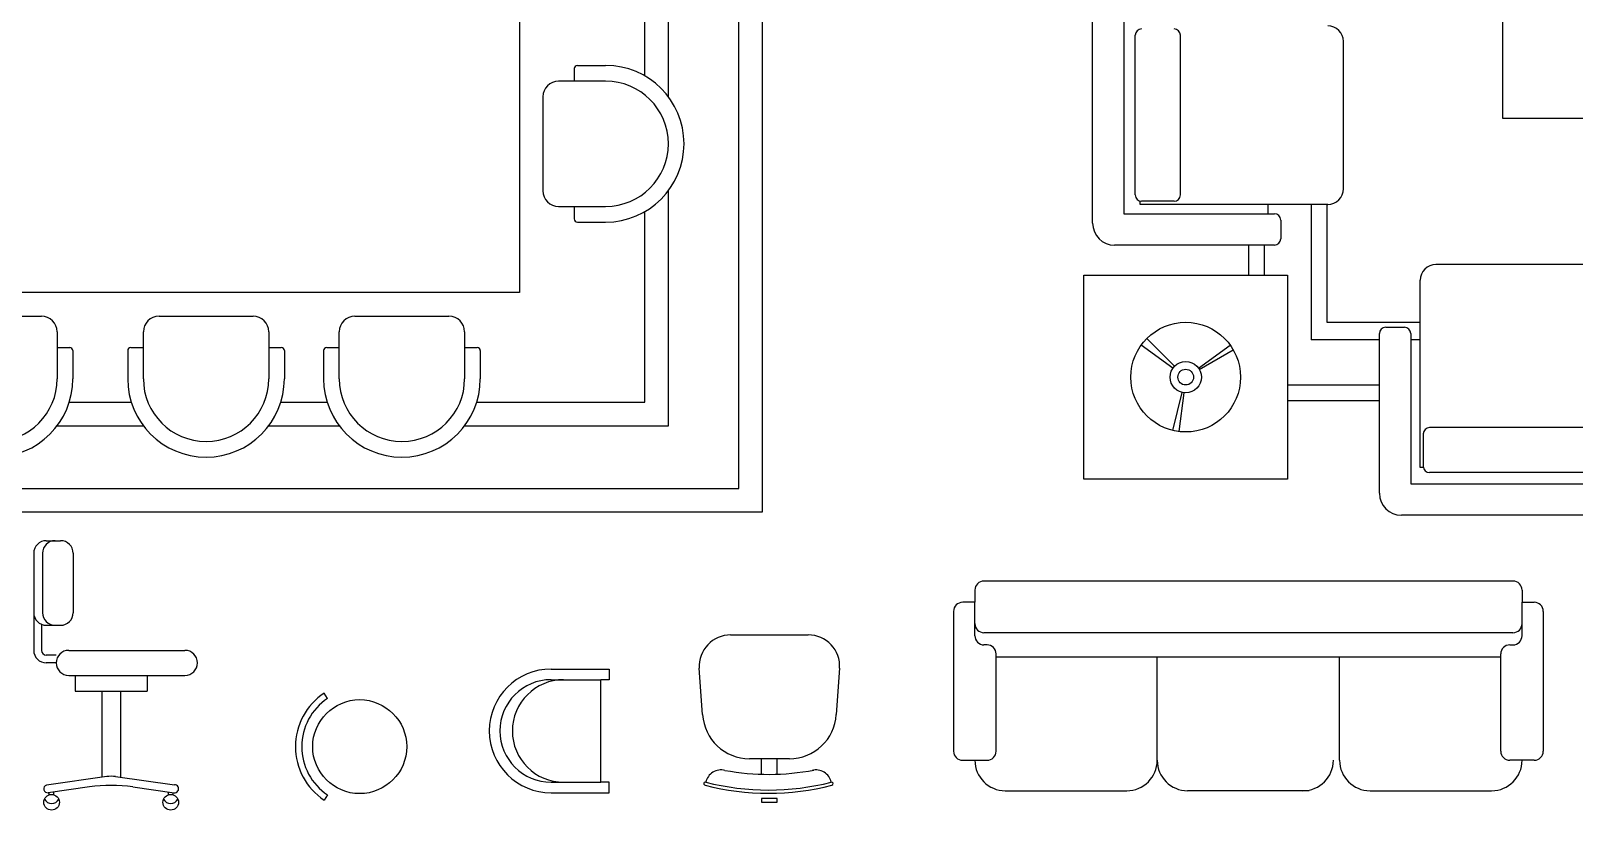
# Model space of a CAD drawing. Header units: millimetres. Extents: x 203.7 to 271.7, y 165.9 to 194.2.
# Drawn here: x 238.611 to 243.535, y 188.925 to 191.411 of the extents above; entities that cross this region are included whole.
import ezdxf

# ---------------------------------------------------------------- set-up
doc = ezdxf.new("R2010")
doc.units = ezdxf.units.MM
doc.layers.add('MUEBLE', color=8, linetype='Continuous')
doc.layers.add('MURO-ACTUALES', color=1, linetype='Continuous')

# ---------------------------------------------------------------- blocks, each defined once
blk = doc.blocks.new('SALA-11')
at = {"layer": 'MUEBLE'}
for p, q in [((-0.8787, 0.95), (-1.4787, 0.95)), ((-1.4787, 0.95), (-1.4787, 0.15)), ((-0.2037, 0.95), (-0.4787, 0.95)), ((0.4213, 0.95), (0.1963, 0.95)), ((1.4713, 0.95), (0.8213, 0.95)), ((1.4713, 0.15), (1.4713, 0.95)), ((-1.4037, 0.875), (-1.4037, 0.2165)), ((-0.9172, 0.875), (-1.4037, 0.875)), ((-0.2422, 0.875), (-0.4402, 0.875)), ((0.3828, 0.875), (0.2348, 0.875)), ((1.3963, 0.875), (0.8598, 0.875)), ((1.3963, 0.2165), (1.3963, 0.875)), ((-0.9287, 0.71), (-0.9287, 0.8)), ((-0.8787, 0.8), (-0.8787, 0.65)), ((-0.4787, 0.65), (-0.4787, 0.8)), ((-0.4287, 0.71), (-0.4287, 0.8)), ((-0.2537, 0.71), (-0.2537, 0.8)), ((-0.2037, 0.8), (-0.2037, 0.65)), ((0.1963, 0.65), (0.1963, 0.8)), ((0.2463, 0.71), (0.2463, 0.8)), ((0.3713, 0.71), (0.3713, 0.8)), ((0.4213, 0.8), (0.4213, 0.65)), ((0.8213, 0.65), (0.8213, 0.8)), ((0.8713, 0.71), (0.8713, 0.8)), ((-0.9187, 0.7), (-0.8787, 0.7)), ((-0.4787, 0.7), (-0.4387, 0.7)), ((-0.2437, 0.7), (-0.2037, 0.7)), ((0.1963, 0.7), (0.2363, 0.7)), ((0.3813, 0.7), (0.4213, 0.7)), ((0.8213, 0.7), (0.8613, 0.7)), ((-0.8287, 0.6), (-0.5287, 0.6)), ((-0.1537, 0.6), (0.1463, 0.6)), ((0.4713, 0.6), (0.7713, 0.6)), ((-1.0037, -0.475), (-1.0037, 0.525)), ((-1.0037, 0.525), (0.9963, 0.525)), ((0.9963, 0.525), (0.9963, -0.475)), ((-1.1887, 0.25), (-1.2787, 0.25)), ((1.1813, 0.25), (1.2713, 0.25)), ((-1.1287, 0.2), (-1.2787, 0.2)), ((-1.1787, 0.2), (-1.1787, 0.24)), ((1.2713, 0.2), (1.1213, 0.2)), ((1.1713, 0.24), (1.1713, 0.2)), ((-1.0787, -0.15), (-1.0787, 0.15)), ((1.0713, 0.15), (1.0713, -0.15)), ((-1.4787, -0.15), (-1.4787, -0.9)), ((1.4713, -0.9), (1.4713, -0.15)), ((-1.4037, -0.2165), (-1.4037, -0.825)), ((-1.2787, -0.2), (-1.1287, -0.2)), ((-1.1787, -0.24), (-1.1787, -0.2)), ((1.1213, -0.2), (1.2713, -0.2)), ((1.1713, -0.2), (1.1713, -0.24)), ((1.3963, -0.825), (1.3963, -0.2165)), ((-1.1887, -0.25), (-1.2787, -0.25)), ((1.1813, -0.25), (1.2713, -0.25)), ((0.9963, -0.475), (-1.0037, -0.475)), ((-0.8287, -0.55), (-0.5287, -0.55)), ((-0.1537, -0.55), (0.1463, -0.55)), ((0.4713, -0.55), (0.7713, -0.55)), ((-0.8787, -0.75), (-0.8787, -0.6)), ((-0.4787, -0.6), (-0.4787, -0.75)), ((-0.2037, -0.75), (-0.2037, -0.6)), ((0.1963, -0.6), (0.1963, -0.75)), ((0.4213, -0.75), (0.4213, -0.6)), ((0.8213, -0.6), (0.8213, -0.75)), ((-0.9287, -0.66), (-0.9287, -0.75)), ((-0.9187, -0.65), (-0.8787, -0.65)), ((-0.4787, -0.65), (-0.4387, -0.65)), ((-0.4287, -0.66), (-0.4287, -0.75)), ((-0.2537, -0.66), (-0.2537, -0.75)), ((-0.2437, -0.65), (-0.2037, -0.65)), ((0.1963, -0.65), (0.2363, -0.65)), ((0.2463, -0.66), (0.2463, -0.75)), ((0.3713, -0.66), (0.3713, -0.75)), ((0.3813, -0.65), (0.4213, -0.65)), ((0.8213, -0.65), (0.8613, -0.65)), ((0.8713, -0.66), (0.8713, -0.75)), ((-1.4037, -0.825), (-0.9172, -0.825)), ((-0.4402, -0.825), (-0.2422, -0.825)), ((0.2348, -0.825), (0.3828, -0.825)), ((0.8598, -0.825), (1.3963, -0.825)), ((-1.4787, -0.9), (-0.8787, -0.9)), ((-0.4787, -0.9), (-0.2037, -0.9)), ((0.1963, -0.9), (0.4213, -0.9)), ((0.8213, -0.9), (1.4713, -0.9))]:
    blk.add_line(p, q, dxfattribs=at)
for points in [[(1.7713, -1.175), (1.7713, 1.25), (-1.7787, 1.25), (-1.7787, -1.175)], [(1.6963, -1.1), (1.6963, 1.175), (-1.7037, 1.175), (-1.7037, -1.1)]]:
    blk.add_lwpolyline(points, close=True, dxfattribs=at)
for centre, radius, start, end in [((-0.6787, 0.8), 0.25, 0, 180), ((-0.0037, 0.8), 0.25, 0, 180), ((0.6213, 0.8), 0.25, 0, 180), ((-0.6787, 0.8), 0.2, 0.0001, 179.9999), ((-0.0037, 0.8), 0.2, 0.0001, 179.9999), ((0.6213, 0.8), 0.2, 0.0001, 179.9999), ((-0.9187, 0.71), 0.01, 180, 270), ((-0.4387, 0.71), 0.01, 270, 0), ((-0.2437, 0.71), 0.01, 180, 270), ((0.2363, 0.71), 0.01, 270, 0), ((0.3813, 0.71), 0.01, 180, 270), ((0.8613, 0.71), 0.01, 270, 0), ((-0.8287, 0.65), 0.05, 180, 270), ((-0.5287, 0.65), 0.05, 270, 0), ((-0.1537, 0.65), 0.05, 180, 270), ((0.1463, 0.65), 0.05, 270, 0), ((0.4713, 0.65), 0.05, 180, 270), ((0.7713, 0.65), 0.05, 270, 0), ((-1.2787, 0), 0.25, 90, 270), ((1.1813, 0.24), 0.01, 90, 180), ((1.2713, 0), 0.25, 270, 90), ((-1.2787, 0), 0.2, 90.0001, 269.9999), ((-1.1287, 0.15), 0.05, 0, 90), ((1.1213, 0.15), 0.05, 90, 180), ((1.2713, 0), 0.2, 270.0001, 89.9999), ((-1.1287, -0.15), 0.05, 270, 360), ((1.1213, -0.15), 0.05, 180, 270), ((1.1813, -0.24), 0.01, 180, 270), ((-0.8287, -0.6), 0.05, 90, 180), ((-0.5287, -0.6), 0.05, 0, 90), ((-0.1537, -0.6), 0.05, 90, 180), ((0.1463, -0.6), 0.05, 0, 90), ((0.4713, -0.6), 0.05, 90, 180), ((0.7713, -0.6), 0.05, 0, 90), ((-0.9187, -0.66), 0.01, 90, 180), ((-0.4387, -0.66), 0.01, 0, 90), ((-0.2437, -0.66), 0.01, 90, 180), ((0.2363, -0.66), 0.01, 0, 90), ((0.3813, -0.66), 0.01, 90, 180), ((0.8613, -0.66), 0.01, 0, 90), ((-0.6787, -0.75), 0.25, 180, 0), ((-0.6787, -0.75), 0.2, 180.0001, 359.9999), ((-0.0037, -0.75), 0.25, 180, 0), ((-0.0037, -0.75), 0.2, 180.0001, 359.9999), ((0.6213, -0.75), 0.25, 180, 0), ((0.6213, -0.75), 0.2, 180.0001, 359.9999)]:
    blk.add_arc(centre, radius, start, end, dxfattribs=at)
blk = doc.blocks.new('SALA-15')
at = {"layer": 'MUEBLE'}
for p, q in [((-1.9991, 1.6206), (-1.9991, 3.4806)), ((-1.8991, 3.4506), (-1.8991, 1.6506)), ((-1.8628, 1.7106), (-1.8628, 2.2206)), ((-1.7191, 1.7106), (-1.7191, 2.2206)), ((-1.1991, 1.7306), (-1.1991, 2.2006)), ((-1.847, 1.6806), (-1.847, 1.6906)), ((-1.2491, 1.6806), (-1.847, 1.6806)), ((-1.7391, 1.6906), (-1.8428, 1.6906)), ((-1.4391, 1.6506), (-1.4391, 1.6806)), ((-1.3021, 1.6806), (-1.3021, 1.2485)), ((-1.8991, 1.6506), (-1.4191, 1.6506)), ((-1.3991, 1.6306), (-1.3991, 1.5706)), ((-1.4191, 1.5506), (-1.9291, 1.5506)), ((-0.434, 1.4885), (-0.904, 1.4885)), ((-0.954, 0.8407), (-0.954, 1.4385)), ((-1.064, 1.2885), (-1.004, 1.2885)), ((-1.7375, 1.1646), (-1.8259, 1.253)), ((-1.084, 1.2485), (-1.3021, 1.2485)), ((-1.084, 0.7585), (-1.084, 1.2685)), ((-0.984, 1.2685), (-0.984, 0.7885)), ((-0.954, 1.2485), (-0.984, 1.2485)), ((-1.7428, 1.1583), (-1.8445, 1.2309)), ((-1.6614, 1.1583), (-1.5597, 1.2309)), ((-1.6587, 1.154), (-1.5502, 1.2161)), ((-1.7142, 1.0807), (-1.7446, 0.9595)), ((-1.7083, 1.0796), (-1.7238, 0.9556)), ((-0.944, 0.9485), (-0.944, 0.8449)), ((-0.414, 0.9685), (-0.924, 0.9685)), ((-0.9436, 0.8407), (-0.954, 0.8407)), ((-0.984, 0.7885), (0.246, 0.7885)), ((-0.414, 0.8249), (-0.924, 0.8249)), ((0.276, 0.6885), (-1.014, 0.6885))]:
    blk.add_line(p, q, dxfattribs=at)
for points in [[(-0.0401, 1.9542), (-0.6901, 1.9542), (-0.6901, 3.1042), (-0.0401, 3.1042)], [(-1.3771, 1.4542), (-1.3771, 0.8042), (-2.0271, 0.8042), (-2.0271, 1.4542)]]:
    blk.add_lwpolyline(points, close=True, dxfattribs=at)
for points in [[(-1.2521, 1.6806), (-1.2521, 1.3042)], [(-1.5021, 1.5506), (-1.5021, 1.4542)], [(-1.4521, 1.5506), (-1.4521, 1.4542)], [(-1.2521, 1.3042), (-0.954, 1.3042)], [(-1.3771, 1.1042), (-1.084, 1.1042)], [(-1.3771, 1.0542), (-1.084, 1.0542)]]:
    blk.add_lwpolyline(points, dxfattribs=at)
for radius in [0.175, 0.05, 0.025]:
    blk.add_circle((-1.7021, 1.1292), radius, dxfattribs=at)
for centre, radius, start, end in [((-1.8428, 2.2206), 0.02, 90, 180), ((-1.7391, 2.2206), 0.02, 0, 90), ((-1.2491, 2.2006), 0.05, 0, 90), ((-1.2491, 1.7306), 0.05, 270, 0), ((-1.8428, 1.7106), 0.02, 180, 270), ((-1.7391, 1.7106), 0.02, 270, 0), ((-1.4191, 1.6306), 0.02, 0, 90), ((-1.9291, 1.6206), 0.07, 180, 270), ((-1.4191, 1.5706), 0.02, 270, 0), ((-0.904, 1.4385), 0.05, 90, 180), ((-1.064, 1.2685), 0.02, 90, 180), ((-1.004, 1.2685), 0.02, 0, 90), ((-0.924, 0.9485), 0.02, 90, 180), ((-0.924, 0.8449), 0.02, 180, 270), ((-1.014, 0.7585), 0.07, 180, 270)]:
    blk.add_arc(centre, radius, start, end, dxfattribs=at)
blk = doc.blocks.new('SO-1')
at = {"layer": 'MUEBLE'}
for p, q in [((-0.7, 0.3608), (-0.7, 0.322)), ((1.0167, 0.3899), (-0.6709, 0.3899)), ((1.0457, 0.3608), (1.0457, 0.322)), ((-0.7, 0.322), (-0.7388, 0.322)), ((-0.7, 0.2541), (-0.7, 0.322)), ((1.0457, 0.322), (1.0845, 0.322)), ((1.0457, 0.2541), (1.0457, 0.322)), ((-0.7679, 0.2929), (-0.7679, -0.1532)), ((-0.7, 0.2153), (-0.7, 0.2638)), ((1.0457, 0.2153), (1.0457, 0.2638)), ((1.1136, 0.2929), (1.1136, -0.1532)), ((1.0167, 0.225), (-0.6709, 0.225)), ((-0.6612, 0.1862), (-0.6709, 0.1862)), ((-0.6321, -0.1532), (-0.6321, 0.1571)), ((0.9779, -0.1532), (0.9779, 0.1571)), ((1.007, 0.1862), (1.0167, 0.1862)), ((0.9779, 0.1474), (-0.6321, 0.1474)), ((-0.1181, -0.1823), (-0.1181, 0.1474)), ((0.4638, -0.1823), (0.4638, 0.1474)), ((-0.7388, -0.1823), (-0.6612, -0.1823)), ((-0.7, -0.1823), (-0.7, -0.1823)), ((1.0845, -0.1823), (1.007, -0.1823)), ((1.0457, -0.1823), (1.0457, -0.1823)), ((-0.603, -0.2793), (-0.2151, -0.2793)), ((0.3668, -0.2793), (-0.0211, -0.2793)), ((0.5608, -0.2793), (0.9488, -0.2793))]:
    blk.add_line(p, q, dxfattribs=at)
for centre, radius, start, end in [((-0.6709, 0.3608), 0.0291, 90, 180), ((1.0167, 0.3608), 0.0291, 0, 90), ((-0.7388, 0.2929), 0.0291, 90, 180), ((1.0845, 0.2929), 0.0291, 0, 90), ((-0.6709, 0.2541), 0.0291, 180, 270), ((1.0167, 0.2541), 0.0291, 270, 0), ((-0.6709, 0.2153), 0.0291, 180, 270), ((1.0167, 0.2153), 0.0291, 270, 0), ((-0.6612, 0.1571), 0.0291, 0, 90), ((1.007, 0.1571), 0.0291, 90, 180), ((-0.7388, -0.1532), 0.0291, 180, 270), ((-0.603, -0.1823), 0.097, 180, 270), ((-0.6612, -0.1532), 0.0291, 270, 0), ((-0.2151, -0.1823), 0.097, 270, 0), ((-0.0211, -0.1823), 0.097, 180, 270), ((0.3468, -0.1823), 0.097, 270, 0), ((0.5608, -0.1823), 0.097, 180, 270), ((0.9488, -0.1823), 0.097, 270, 0), ((1.007, -0.1532), 0.0291, 180, 270), ((1.0845, -0.1532), 0.0291, 270, 0)]:
    blk.add_arc(centre, radius, start, end, dxfattribs=at)
blk = doc.blocks.new('SILLA-14')
at = {"layer": 'MUEBLE'}
for p, q in [((-0.1392, 0.1927), (0.1088, 0.1927)), ((-0.2284, -0.061), (-0.239, 0.0869)), ((0.2087, 0.0869), (0.198, -0.061)), ((0.0483, -0.2023), (-0.0786, -0.2023)), ((-0.0402, -0.2523), (-0.0402, -0.2023)), ((0.0098, -0.2523), (0.0098, -0.2023)), ((0.0098, -0.3295), (-0.0402, -0.3295)), ((-0.0402, -0.3295), (-0.0402, -0.3415)), ((-0.0402, -0.3415), (0.0098, -0.3415)), ((0.0098, -0.3415), (0.0098, -0.3295))]:
    blk.add_line(p, q, dxfattribs=at)
for centre, radius, start, end in [((-0.1392, 0.0927), 0.1, 90, 183.3274), ((0.1088, 0.0927), 0.1, 356.6726, 90), ((-0.0786, -0.0523), 0.15, 183.3274, 270), ((0.0483, -0.0523), 0.15, 270, 356.6726), ((-0.1694, -0.2881), 0.0501, 75.75, 167.514), ((-0.0183, 0.5102), 0.7625, 259.5098, 280.9536), ((0.1329, -0.2881), 0.0501, 12.486, 104.25), ((-0.2195, -0.2821), 0.005, 75.75, 255.75), ((-0.0183, 0.5102), 0.8225, 255.75, 284.25), ((-0.0183, 0.5102), 0.8125, 255.75, 284.25), ((0.183, -0.2821), 0.005, 284.25, 104.25)]:
    blk.add_arc(centre, radius, start, end, dxfattribs=at)
blk = doc.blocks.new('S-17')
at = {"layer": 'MUEBLE'}
blk.add_blockref('SILLA-14', (0.0152, 0.0328), dxfattribs=at)
blk = doc.blocks.new('SILLA-13')
at = {"layer": 'MUEBLE'}
for p, q in [((0, 0.1975), (0.1847, 0.1975)), ((0.1847, 0.1975), (0.1847, 0.1636)), ((0, 0.1636), (0.1588, 0.1636)), ((0.1588, -0.1636), (0.1588, 0.1636)), ((0.1847, 0.1636), (0.1588, 0.1636)), ((0, -0.1636), (0.1588, -0.1636)), ((0.1847, -0.1636), (0.1588, -0.1636)), ((0.1847, -0.1975), (0.1847, -0.1636)), ((0, -0.1975), (0.1847, -0.1975))]:
    blk.add_line(p, q, dxfattribs=at)
for centre, radius in [((0, 0), 0.1975), ((0, 0), 0.1636), ((0.0397, 0), 0.1636)]:
    blk.add_arc(centre, radius, 90, 270, dxfattribs=at)
blk = doc.blocks.new('S-16')
at = {"layer": 'MUEBLE'}
blk.add_blockref('SILLA-13', (-0.0803, 0.0497), dxfattribs=at)
blk = doc.blocks.new('SILLA-12')
at = {"layer": 'MUEBLE'}
for p, q in [((-0.1024, 0.1541), (-0.1135, 0.1707)), ((-0.1024, -0.1541), (-0.1135, -0.1707))]:
    blk.add_line(p, q, dxfattribs=at)
blk.add_circle((0, 0), 0.15, dxfattribs=at)
for radius in [0.205, 0.185]:
    blk.add_arc((0, 0), radius, 123.6064, 236.3936, dxfattribs=at)
blk = doc.blocks.new('S-15')
at = {"layer": 'MUEBLE'}
blk.add_blockref('SILLA-12', (0.0221, 0.0548), dxfattribs=at)
blk = doc.blocks.new('S-14')
at = {"layer": 'MUEBLE'}
for p, q in [((-0.1934, 0.4459), (-0.1476, 0.4459)), ((-0.2334, 0.4059), (-0.2334, 0.0959)), ((-0.205, 0.4059), (-0.205, 0.2159)), ((-0.1076, 0.4059), (-0.1076, 0.2159)), ((-0.2084, 0.1788), (-0.2084, 0.0959)), ((-0.1934, 0.1759), (-0.1476, 0.1759)), ((-0.1613, 0.0809), (-0.1934, 0.0809)), ((-0.1613, 0.0559), (-0.1934, 0.0559)), ((-0.1213, 0.0959), (0.2487, 0.0959)), ((-0.1213, 0.0159), (0.2487, 0.0159)), ((-0.1013, 0.0159), (-0.1013, -0.0341)), ((0.1287, 0.0159), (0.1287, -0.0341)), ((-0.1013, -0.0341), (0.1287, -0.0341)), ((-0.0163, -0.0341), (-0.0163, -0.3093)), ((0.0437, -0.0341), (0.0437, -0.3093)), ((-0.0001, -0.3071), (-0.1928, -0.334)), ((-0.0554, -0.34), (-0.1869, -0.3584)), ((0.0275, -0.3071), (0.2153, -0.3333)), ((0.0828, -0.34), (0.2143, -0.3584)), ((-0.1838, -0.3653), (-0.1838, -0.3579)), ((-0.1688, -0.3653), (-0.1688, -0.3558)), ((0.1962, -0.3653), (0.1962, -0.3558)), ((0.2112, -0.3653), (0.2112, -0.3579))]:
    blk.add_line(p, q, dxfattribs=at)
for centre in [(-0.1763, -0.3891), (0.2037, -0.3891)]:
    blk.add_circle(centre, 0.025, dxfattribs=at)
for centre, radius, start, end in [((-0.1934, 0.4059), 0.04, 90, 180), ((-0.165, 0.4059), 0.04, 90, 180), ((-0.1476, 0.4059), 0.04, 0, 90), ((-0.1934, 0.2159), 0.04, 180, 270), ((-0.165, 0.2159), 0.04, 180, 270), ((-0.1476, 0.2159), 0.04, 270, 0), ((-0.1934, 0.0959), 0.04, 180, 270), ((-0.1934, 0.0959), 0.015, 180, 270), ((-0.1213, 0.0559), 0.04, 90, 270), ((0.2487, 0.0559), 0.04, 270, 90), ((-0.1887, -0.3459), 0.0126, 109.1862, 277.9435), ((0.0137, -0.8352), 0.5, 82.0565, 97.9435), ((0.0137, -0.4061), 0.1, 82.0565, 97.9435), ((0.2161, -0.3459), 0.0126, 262.0565, 93.2993), ((-0.1763, -0.3683), 0.025, 204.6257, 335.3743), ((0.2037, -0.3683), 0.025, 204.6257, 335.3743)]:
    blk.add_arc(centre, radius, start, end, dxfattribs=at)

msp = doc.modelspace()

# ---------------------------------------------------------------- block references
for name, p in [('SALA-15', (243.9976, 189.1771)), ('SALA-11', (239.1736, 191.0511))]:
    msp.add_blockref(name, p)
at = {"layer": 'MURO-ACTUALES'}
for name, p in [('S-14', (238.8535, 189.3386)), ('SO-1', (242.3228, 189.2658)), ('S-17', (240.9675, 189.2582)), ('S-16', (240.3514, 189.1276)), ('S-15', (239.638, 189.0723))]:
    msp.add_blockref(name, p, dxfattribs=at)

doc.saveas('drawing.dxf')
